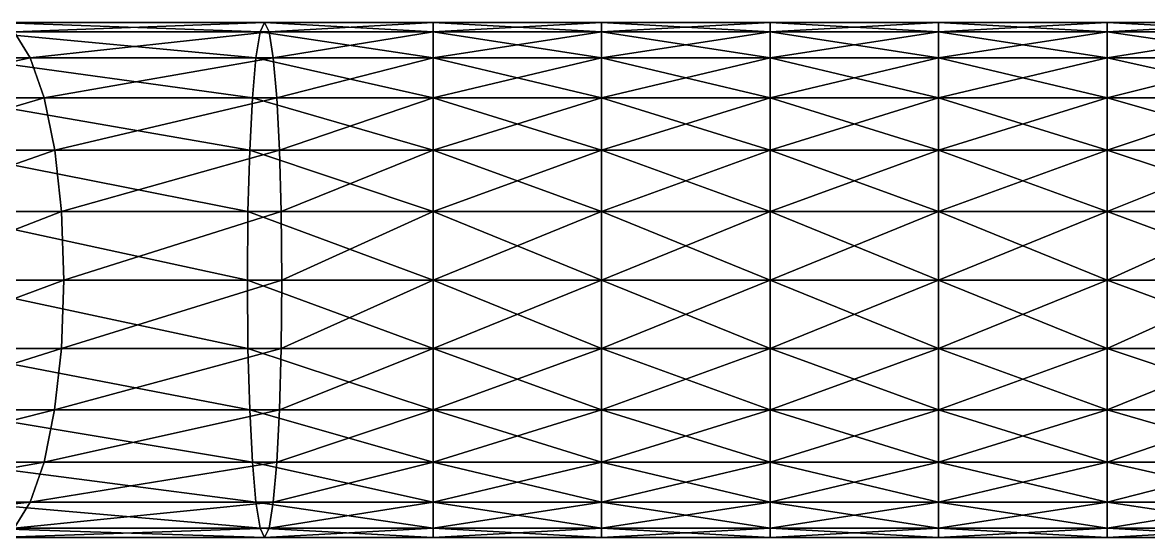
# Model space of a CAD drawing. Extents: x -41.6 to 42.5, y -37.8 to 42.9.
# Drawn here: x -35.7 to -30.14, y -36.25 to -33.7 of the extents above; entities that cross this region are included whole.
import ezdxf

# ---------------------------------------------------------------- set-up
doc = ezdxf.new("R2010")
doc.units = 0
doc.layers.add('VASSCRM', color=2, linetype='CONTINUOUS')

msp = doc.modelspace()

# ---------------------------------------------------------------- meshes
at = {"layer": 'VASSCRM', "color": 0}
mesh = msp.add_polyface(dxfattribs=at)
corners = [(-37.8743, -35.6201, 62.2207), (-37.1731, -35.3157, 62.9189), (-37.2641, -35.6201, 63.0099), (-37.7632, -35.3157, 62.1558), (-37.1409, -34.9771, 62.8867), (-37.7239, -34.9771, 62.1328), (-37.1732, -34.6384, 62.9189), (-37.7632, -34.6384, 62.1558), (-37.2641, -34.334, 63.0098), (-37.8742, -34.334, 62.2207), (-37.4051, -34.0759, 63.1509), (-38.0423, -33.7023, 63.7881), (-37.201, -33.7479, 64.8627), (-37.0302, -33.7023, 64.5703), (-38.2818, -36.2062, 64.0275), (-37.0302, -36.2518, 64.5703), (-37.201, -36.2062, 64.8627), (-38.0423, -36.2518, 63.7881), (-36.8593, -36.2062, 64.2779), (-37.8028, -36.2062, 63.5486), (-37.5875, -36.0776, 63.3333), (-36.7057, -36.0776, 64.015), (-37.4051, -35.8782, 63.1509), (-36.5755, -35.8782, 63.7922), (-36.4749, -35.6201, 63.62), (-36.41, -35.3157, 63.509), (-36.3871, -34.9771, 63.4697), (-36.4101, -34.6384, 63.509), (-36.4749, -34.334, 63.62), (-36.5755, -34.0759, 63.7922), (-37.5876, -33.8765, 63.3333), (-36.7057, -33.8765, 64.015), (-37.8028, -33.7479, 63.5486), (-36.8593, -33.7479, 64.2779), (-35.9253, -33.7479, 65.4014), (-35.836, -33.7023, 65.0747), (-37.3546, -33.8765, 65.1255), (-36.0055, -33.8765, 65.6951), (-37.4848, -34.0759, 65.3484), (-36.0735, -34.0759, 65.944), (-37.5854, -34.3339, 65.5205), (-36.1261, -34.3339, 66.1364), (-37.6503, -34.6384, 65.6315), (-36.16, -34.6384, 66.2604), (-37.6733, -34.9771, 65.6709), (-36.172, -34.9771, 66.3044), (-37.6503, -35.3157, 65.6316), (-36.16, -35.3157, 66.2604), (-37.5854, -35.6201, 65.5205), (-36.1261, -35.6201, 66.1363), (-37.4848, -35.8782, 65.3483), (-36.0735, -35.8782, 65.944), (-37.3546, -36.0776, 65.1255), (-36.0056, -36.0776, 65.6951), (-35.9253, -36.2062, 65.4014), (-35.836, -36.2518, 65.0747), (-35.7468, -36.2062, 64.748), (-35.6665, -36.0776, 64.4543), (-35.5985, -35.8782, 64.2054), (-35.6665, -33.8765, 64.4543), (-35.7468, -33.7479, 64.748)]
mesh.append_faces([[corners[k] for k in face] for face in [(0, 1, 2), (3, 4, 1), (5, 6, 4), (7, 8, 6), (9, 10, 8), (11, 12, 13), (14, 15, 16), (17, 18, 15), (19, 20, 21), (19, 21, 18), (20, 22, 23), (20, 23, 21), (22, 2, 24), (22, 24, 23), (2, 1, 25), (2, 25, 24), (1, 4, 26), (1, 26, 25), (4, 6, 27), (4, 27, 26), (6, 8, 28), (6, 28, 27), (8, 10, 29), (8, 29, 28), (10, 30, 31), (10, 31, 29), (30, 32, 33), (30, 33, 31), (32, 13, 33), (13, 12, 34), (13, 34, 35), (12, 36, 37), (12, 37, 34), (36, 38, 39), (36, 39, 37), (38, 40, 41), (38, 41, 39), (40, 42, 43), (40, 43, 41), (42, 44, 45), (42, 45, 43), (44, 46, 47), (44, 47, 45), (46, 48, 49), (46, 49, 47), (48, 50, 51), (48, 51, 49), (50, 52, 53), (50, 53, 51), (52, 16, 54), (52, 54, 53), (16, 15, 55), (16, 55, 54), (15, 18, 56), (18, 21, 57), (21, 23, 58), (29, 31, 59), (31, 33, 60), (33, 13, 35)]], dxfattribs={"color": 0})
mesh = msp.add_polyface(dxfattribs=at)
corners = [(-37.0302, -36.2518, 64.5703), (-35.7468, -36.2062, 64.748), (-35.836, -36.2518, 65.0747), (-36.8593, -36.2062, 64.2779), (-35.6665, -36.0776, 64.4543), (-36.7057, -36.0776, 64.015), (-35.5985, -35.8782, 64.2054), (-36.5755, -35.8782, 63.7922), (-36.4749, -35.6201, 63.62), (-35.546, -35.6201, 64.0131), (-36.41, -35.3157, 63.509), (-35.5121, -35.3157, 63.889), (-36.3871, -34.9771, 63.4697), (-35.5, -34.9771, 63.845), (-36.4101, -34.6384, 63.509), (-35.5121, -34.6384, 63.889), (-36.4749, -34.334, 63.62), (-35.5459, -34.334, 64.013), (-36.5755, -34.0759, 63.7922), (-35.5985, -34.0759, 64.2054), (-35.6665, -33.8765, 64.4543), (-36.7057, -33.8765, 64.015), (-35.7468, -33.7479, 64.748), (-36.8593, -33.7479, 64.2779), (-35.836, -33.7023, 65.0747), (-35.9253, -33.7479, 65.4014), (-34.5303, -33.7479, 65.5914), (-34.5077, -33.7023, 65.2535), (-36.0055, -33.8765, 65.6951), (-34.5507, -33.8765, 65.8951), (-36.0735, -34.0759, 65.944), (-34.5679, -34.0759, 66.1526), (-36.1261, -34.3339, 66.1364), (-34.5812, -34.3339, 66.3516), (-36.16, -34.6384, 66.2604), (-34.5898, -34.6384, 66.4799), (-36.172, -34.9771, 66.3044), (-34.5929, -34.9771, 66.5254), (-36.16, -35.3157, 66.2604), (-34.5898, -35.3157, 66.4799), (-36.1261, -35.6201, 66.1363), (-34.5812, -35.6201, 66.3516), (-36.0735, -35.8782, 65.944), (-34.5679, -35.8782, 66.1526), (-36.0056, -36.0776, 65.6951), (-34.5507, -36.0776, 65.8952), (-35.9253, -36.2062, 65.4014), (-34.5303, -36.2062, 65.5914), (-34.5077, -36.2518, 65.2535), (-34.485, -36.2062, 64.9156), (-34.4647, -36.0776, 64.6118), (-34.4474, -35.8782, 64.3543), (-34.4341, -35.6201, 64.1554), (-34.4255, -35.3157, 64.027), (-34.4225, -34.9771, 63.9816), (-34.4255, -34.6384, 64.0271), (-34.4341, -34.334, 64.1554), (-34.4474, -34.0759, 64.3543), (-34.4647, -33.8765, 64.6118), (-34.485, -33.7479, 64.9156)]
mesh.append_faces([[corners[k] for k in face] for face in [(0, 1, 2), (3, 4, 1), (5, 6, 4), (7, 8, 9), (7, 9, 6), (8, 10, 11), (8, 11, 9), (10, 12, 13), (10, 13, 11), (12, 14, 15), (12, 15, 13), (14, 16, 17), (14, 17, 15), (16, 18, 19), (16, 19, 17), (18, 20, 19), (21, 22, 20), (23, 24, 22), (24, 25, 26), (24, 26, 27), (25, 28, 29), (25, 29, 26), (28, 30, 31), (28, 31, 29), (30, 32, 33), (30, 33, 31), (32, 34, 35), (32, 35, 33), (34, 36, 37), (34, 37, 35), (36, 38, 39), (36, 39, 37), (38, 40, 41), (38, 41, 39), (40, 42, 43), (40, 43, 41), (42, 44, 45), (42, 45, 43), (44, 46, 47), (44, 47, 45), (46, 2, 48), (46, 48, 47), (2, 1, 49), (2, 49, 48), (1, 4, 50), (1, 50, 49), (4, 6, 51), (4, 51, 50), (6, 9, 52), (9, 11, 53), (11, 13, 54), (13, 15, 55), (15, 17, 56), (17, 19, 57), (19, 20, 58), (20, 22, 59), (20, 59, 58), (22, 24, 27), (22, 27, 59)]], dxfattribs={"color": 0})
mesh = msp.add_polyface(dxfattribs=at)
corners = [(-35.5, -34.9771, 63.845), (-34.4255, -34.6384, 64.0271), (-34.4225, -34.9771, 63.9816), (-35.5121, -34.6384, 63.889), (-34.4341, -34.334, 64.1554), (-35.5459, -34.334, 64.013), (-34.4474, -34.0759, 64.3543), (-35.5985, -34.0759, 64.2054), (-34.4647, -33.8765, 64.6118), (-34.5077, -33.7023, 65.2535), (-34.5303, -33.7479, 65.5914), (-33.6743, -33.7479, 65.5921), (-33.6743, -33.7023, 65.2535), (-34.5507, -33.8765, 65.8951), (-33.6743, -33.8765, 65.8966), (-34.5679, -34.0759, 66.1526), (-33.6743, -34.0759, 66.1546), (-34.5812, -34.3339, 66.3516), (-33.6743, -34.3339, 66.3541), (-34.5898, -34.6384, 66.4799), (-33.6743, -34.6384, 66.4826), (-34.5929, -34.9771, 66.5254), (-33.6743, -34.9771, 66.5282), (-33.6743, -34.6384, 64.0243), (-33.6743, -34.9771, 63.9787), (-33.6743, -34.334, 64.1529), (-33.6743, -34.0759, 64.3523), (-33.6743, -33.8765, 64.6104), (-34.485, -33.7479, 64.9156), (-33.6743, -33.7479, 64.9148), (-32.841, -33.7479, 65.5921), (-32.841, -33.7023, 65.2535), (-32.841, -33.8765, 65.8966), (-32.841, -34.0759, 66.1546), (-32.841, -34.3339, 66.3541), (-32.841, -34.6384, 66.4826), (-32.841, -34.9771, 66.5282), (-32.841, -35.3157, 66.4827), (-33.6743, -35.3157, 64.0243), (-32.841, -34.9771, 63.9787), (-32.841, -34.6384, 64.0243), (-32.841, -34.334, 64.1529), (-32.841, -34.0759, 64.3523), (-32.841, -33.8765, 64.6104), (-32.841, -33.7479, 64.9148), (-32.0077, -33.7479, 65.5921), (-32.0077, -33.8765, 65.8966), (-32.0077, -34.0759, 66.1546), (-32.0077, -34.3339, 66.3541), (-32.0077, -34.6384, 66.4826), (-32.0077, -34.9771, 66.5282)]
mesh.append_faces([[corners[k] for k in face] for face in [(0, 1, 2), (3, 4, 1), (5, 6, 4), (7, 8, 6), (9, 10, 11), (9, 11, 12), (10, 13, 14), (10, 14, 11), (13, 15, 16), (13, 16, 14), (15, 17, 18), (15, 18, 16), (17, 19, 20), (17, 20, 18), (19, 21, 22), (19, 22, 20), (2, 1, 23), (2, 23, 24), (1, 4, 25), (1, 25, 23), (4, 6, 26), (4, 26, 25), (6, 8, 27), (6, 27, 26), (8, 28, 29), (8, 29, 27), (28, 9, 12), (28, 12, 29), (12, 11, 30), (12, 30, 31), (11, 14, 32), (11, 32, 30), (14, 16, 33), (14, 33, 32), (16, 18, 34), (16, 34, 33), (18, 20, 35), (18, 35, 34), (20, 22, 36), (20, 36, 35), (22, 37, 36), (38, 24, 39), (24, 23, 40), (24, 40, 39), (23, 25, 41), (23, 41, 40), (25, 26, 42), (25, 42, 41), (26, 27, 43), (26, 43, 42), (27, 29, 44), (27, 44, 43), (29, 12, 31), (29, 31, 44), (31, 30, 45), (30, 32, 46), (32, 33, 47), (33, 34, 48), (34, 35, 49), (35, 36, 50)]], dxfattribs={"color": 0})
mesh = msp.add_polyface(dxfattribs=at)
corners = [(-32.841, -33.7023, 65.2535), (-32.0077, -33.7479, 65.5921), (-32.0077, -33.7023, 65.2535), (-32.841, -33.7479, 65.5921), (-32.0077, -33.8765, 65.8966), (-32.841, -33.8765, 65.8966), (-32.0077, -34.0759, 66.1546), (-32.841, -34.0759, 66.1546), (-32.0077, -34.3339, 66.3541), (-32.841, -34.3339, 66.3541), (-32.0077, -34.6384, 66.4826), (-32.841, -34.6384, 66.4826), (-32.0077, -34.9771, 66.5282), (-32.841, -34.9771, 63.9787), (-32.841, -34.6384, 64.0243), (-32.0077, -34.6384, 64.0243), (-32.841, -34.334, 64.1529), (-32.0077, -34.334, 64.1529), (-32.841, -34.0759, 64.3523), (-32.0077, -34.0759, 64.3523), (-32.841, -33.8765, 64.6104), (-32.0077, -33.8765, 64.6104), (-32.841, -33.7479, 64.9148), (-32.0077, -33.7479, 64.9148), (-31.1743, -33.7479, 65.5921), (-31.1743, -33.7023, 65.2535), (-31.1743, -33.8765, 65.8966), (-31.1743, -34.0759, 66.1546), (-31.1743, -34.3339, 66.3541), (-31.1743, -34.6384, 66.4826), (-31.1743, -34.9771, 66.5282), (-32.0077, -34.9771, 63.9787), (-31.1743, -34.6384, 64.0243), (-31.1743, -34.9771, 63.9787), (-31.1743, -34.334, 64.1529), (-31.1743, -34.0759, 64.3523), (-31.1743, -33.8765, 64.6104), (-31.1743, -33.7479, 64.9148), (-30.341, -33.7479, 65.5921), (-30.341, -33.7023, 65.2535), (-30.341, -33.8765, 65.8966), (-30.341, -34.0759, 66.1546), (-30.341, -34.3339, 66.3541), (-30.341, -34.6384, 66.4826), (-30.341, -34.9771, 66.5282), (-30.341, -34.6384, 64.0243), (-30.341, -34.334, 64.1529), (-30.341, -34.0759, 64.3523), (-30.341, -33.8765, 64.6104), (-30.341, -33.7479, 64.9148)]
mesh.append_faces([[corners[k] for k in face] for face in [(0, 1, 2), (3, 4, 1), (5, 6, 4), (7, 8, 6), (9, 10, 8), (11, 12, 10), (13, 14, 15), (14, 16, 17), (14, 17, 15), (16, 18, 19), (16, 19, 17), (18, 20, 21), (18, 21, 19), (20, 22, 23), (20, 23, 21), (22, 0, 2), (22, 2, 23), (2, 1, 24), (2, 24, 25), (1, 4, 26), (1, 26, 24), (4, 6, 27), (4, 27, 26), (6, 8, 28), (6, 28, 27), (8, 10, 29), (8, 29, 28), (10, 12, 30), (10, 30, 29), (31, 15, 32), (31, 32, 33), (15, 17, 34), (15, 34, 32), (17, 19, 35), (17, 35, 34), (19, 21, 36), (19, 36, 35), (21, 23, 37), (21, 37, 36), (23, 2, 25), (23, 25, 37), (25, 24, 38), (25, 38, 39), (24, 26, 40), (24, 40, 38), (26, 27, 41), (26, 41, 40), (27, 28, 42), (27, 42, 41), (28, 29, 43), (28, 43, 42), (29, 30, 44), (29, 44, 43), (33, 32, 45), (32, 34, 46), (34, 35, 47), (35, 36, 48), (36, 37, 49), (37, 25, 39)]], dxfattribs={"color": 0})
mesh = msp.add_polyface(dxfattribs=at)
corners = [(-31.1743, -36.0776, 64.6103), (-30.341, -35.8782, 64.3523), (-30.341, -36.0776, 64.6103), (-31.1743, -35.8782, 64.3523), (-30.341, -35.6201, 64.1529), (-31.1743, -35.6201, 64.1529), (-30.341, -35.3157, 64.0243), (-31.1743, -35.3157, 64.0243), (-30.341, -34.9771, 63.9787), (-31.1743, -34.9771, 63.9787), (-30.341, -34.6384, 64.0243), (-31.1743, -34.6384, 64.0243), (-30.341, -34.334, 64.1529), (-31.1743, -34.334, 64.1529), (-30.341, -34.0759, 64.3523), (-31.1743, -34.0759, 64.3523), (-30.341, -33.8765, 64.6104), (-31.1743, -33.8765, 64.6104), (-30.341, -33.7479, 64.9148), (-31.1743, -33.7479, 64.9148), (-30.341, -33.7023, 65.2535), (-30.341, -33.7479, 65.5921), (-29.485, -33.7479, 65.5914), (-29.5077, -33.7023, 65.2535), (-30.341, -33.8765, 65.8966), (-29.4647, -33.8765, 65.8951), (-30.341, -34.0759, 66.1546), (-29.4474, -34.0759, 66.1526), (-30.341, -34.3339, 66.3541), (-29.4341, -34.3339, 66.3516), (-30.341, -34.6384, 66.4826), (-29.4255, -34.6384, 66.4799), (-30.341, -34.9771, 66.5282), (-29.4225, -34.9771, 66.5254), (-30.341, -35.3157, 66.4827), (-29.4255, -35.3157, 66.4799), (-30.341, -35.6201, 66.354), (-29.4341, -35.6201, 66.3516), (-30.341, -35.8782, 66.1546), (-29.4474, -35.8782, 66.1526), (-30.341, -36.0776, 65.8966), (-29.4647, -36.0776, 65.8952), (-30.341, -36.2062, 65.5921), (-29.485, -36.2062, 65.5914), (-30.341, -36.2518, 65.2535), (-29.5077, -36.2518, 65.2535), (-30.341, -36.2062, 64.9148), (-29.5303, -36.2062, 64.9156), (-29.5507, -36.0776, 64.6118), (-29.5679, -35.8782, 64.3543), (-29.5812, -35.6201, 64.1554), (-29.5898, -35.3157, 64.027), (-29.5929, -34.9771, 63.9816), (-29.5898, -34.6384, 64.0271), (-29.5813, -34.334, 64.1554), (-29.5679, -34.0759, 64.3543), (-29.5507, -33.8765, 64.6118), (-29.5303, -33.7479, 64.9156), (-28.5154, -34.9771, 63.845)]
mesh.append_faces([[corners[k] for k in face] for face in [(0, 1, 2), (3, 4, 1), (5, 6, 4), (7, 8, 6), (9, 10, 8), (11, 12, 10), (13, 14, 12), (15, 16, 14), (17, 18, 16), (19, 20, 18), (20, 21, 22), (20, 22, 23), (21, 24, 25), (21, 25, 22), (24, 26, 27), (24, 27, 25), (26, 28, 29), (26, 29, 27), (28, 30, 31), (28, 31, 29), (30, 32, 33), (30, 33, 31), (32, 34, 35), (32, 35, 33), (34, 36, 37), (34, 37, 35), (36, 38, 39), (36, 39, 37), (38, 40, 41), (38, 41, 39), (40, 42, 43), (40, 43, 41), (42, 44, 45), (42, 45, 43), (44, 46, 47), (44, 47, 45), (46, 2, 48), (46, 48, 47), (2, 1, 49), (2, 49, 48), (1, 4, 50), (1, 50, 49), (4, 6, 51), (4, 51, 50), (6, 8, 52), (6, 52, 51), (8, 10, 53), (8, 53, 52), (10, 12, 54), (10, 54, 53), (12, 14, 55), (12, 55, 54), (14, 16, 56), (14, 56, 55), (16, 18, 57), (16, 57, 56), (18, 20, 23), (18, 23, 57), (51, 52, 58)]], dxfattribs={"color": 0})
mesh = msp.add_polyface(dxfattribs=at)
corners = [(-32.841, -34.9771, 66.5282), (-32.0077, -35.3157, 66.4827), (-32.0077, -34.9771, 66.5282), (-32.841, -35.3157, 66.4827), (-32.0077, -35.6201, 66.354), (-32.841, -35.6201, 66.354), (-32.0077, -35.8782, 66.1546), (-32.841, -35.8782, 66.1546), (-32.0077, -36.0776, 65.8966), (-32.841, -36.0776, 65.8966), (-32.0077, -36.2062, 65.5921), (-32.841, -36.2062, 65.5921), (-32.0077, -36.2518, 65.2535), (-32.841, -36.2518, 65.2535), (-32.0077, -36.2062, 64.9148), (-32.841, -36.2062, 64.9148), (-32.0077, -36.0776, 64.6103), (-32.841, -36.0776, 64.6103), (-32.0077, -35.8782, 64.3523), (-32.841, -35.8782, 64.3523), (-32.0077, -35.6201, 64.1529), (-32.841, -35.6201, 64.1529), (-32.841, -35.3157, 64.0243), (-32.0077, -35.3157, 64.0243), (-32.841, -34.9771, 63.9787), (-32.0077, -34.9771, 63.9787), (-32.0077, -34.6384, 64.0243), (-31.1743, -35.3157, 66.4827), (-31.1743, -34.9771, 66.5282), (-31.1743, -35.6201, 66.354), (-31.1743, -35.8782, 66.1546), (-31.1743, -36.0776, 65.8966), (-31.1743, -36.2062, 65.5921), (-31.1743, -36.2518, 65.2535), (-31.1743, -36.2062, 64.9148), (-31.1743, -36.0776, 64.6103), (-31.1743, -35.8782, 64.3523), (-31.1743, -35.6201, 64.1529), (-31.1743, -35.3157, 64.0243), (-31.1743, -34.9771, 63.9787), (-30.341, -35.3157, 66.4827), (-30.341, -34.9771, 66.5282), (-30.341, -35.6201, 66.354), (-30.341, -35.8782, 66.1546), (-30.341, -36.0776, 65.8966), (-30.341, -36.2062, 65.5921), (-30.341, -36.2518, 65.2535), (-30.341, -36.2062, 64.9148), (-30.341, -36.0776, 64.6103), (-30.341, -35.8782, 64.3523), (-30.341, -35.6201, 64.1529), (-30.341, -35.3157, 64.0243), (-30.341, -34.9771, 63.9787)]
mesh.append_faces([[corners[k] for k in face] for face in [(0, 1, 2), (3, 4, 1), (5, 6, 4), (7, 8, 6), (9, 10, 8), (11, 12, 10), (13, 14, 12), (15, 16, 14), (17, 18, 16), (19, 20, 18), (21, 22, 23), (21, 23, 20), (22, 24, 25), (22, 25, 23), (24, 26, 25), (2, 1, 27), (2, 27, 28), (1, 4, 29), (1, 29, 27), (4, 6, 30), (4, 30, 29), (6, 8, 31), (6, 31, 30), (8, 10, 32), (8, 32, 31), (10, 12, 33), (10, 33, 32), (12, 14, 34), (12, 34, 33), (14, 16, 35), (14, 35, 34), (16, 18, 36), (16, 36, 35), (18, 20, 37), (18, 37, 36), (20, 23, 38), (20, 38, 37), (23, 25, 39), (23, 39, 38), (28, 27, 40), (28, 40, 41), (27, 29, 42), (27, 42, 40), (29, 30, 43), (29, 43, 42), (30, 31, 44), (30, 44, 43), (31, 32, 45), (31, 45, 44), (32, 33, 46), (32, 46, 45), (33, 34, 47), (33, 47, 46), (34, 35, 48), (34, 48, 47), (35, 36, 49), (36, 37, 50), (37, 38, 51), (38, 39, 52)]], dxfattribs={"color": 0})
mesh = msp.add_polyface(dxfattribs=at)
corners = [(-35.5985, -35.8782, 64.2054), (-34.4341, -35.6201, 64.1554), (-34.4474, -35.8782, 64.3543), (-35.546, -35.6201, 64.0131), (-34.4255, -35.3157, 64.027), (-35.5121, -35.3157, 63.889), (-34.4225, -34.9771, 63.9816), (-34.5929, -34.9771, 66.5254), (-34.5898, -35.3157, 66.4799), (-33.6743, -35.3157, 66.4827), (-33.6743, -34.9771, 66.5282), (-34.5812, -35.6201, 66.3516), (-33.6743, -35.6201, 66.354), (-34.5679, -35.8782, 66.1526), (-33.6743, -35.8782, 66.1546), (-34.5507, -36.0776, 65.8952), (-33.6743, -36.0776, 65.8966), (-34.5303, -36.2062, 65.5914), (-33.6743, -36.2062, 65.5921), (-34.5077, -36.2518, 65.2535), (-33.6743, -36.2518, 65.2535), (-34.485, -36.2062, 64.9156), (-33.6743, -36.2062, 64.9148), (-34.4647, -36.0776, 64.6118), (-33.6743, -36.0776, 64.6103), (-33.6743, -35.8782, 64.3523), (-33.6743, -35.6201, 64.1529), (-33.6743, -35.3157, 64.0243), (-33.6743, -34.9771, 63.9787), (-32.841, -35.3157, 66.4827), (-32.841, -35.6201, 66.354), (-32.841, -35.8782, 66.1546), (-32.841, -36.0776, 65.8966), (-32.841, -36.2062, 65.5921), (-32.841, -36.2518, 65.2535), (-32.841, -36.2062, 64.9148), (-32.841, -36.0776, 64.6103), (-32.841, -35.8782, 64.3523), (-32.841, -35.6201, 64.1529), (-32.841, -35.3157, 64.0243), (-32.841, -34.9771, 63.9787), (-32.841, -34.9771, 66.5282), (-32.0077, -35.3157, 66.4827), (-32.0077, -35.6201, 66.354), (-32.0077, -35.8782, 66.1546), (-32.0077, -36.0776, 65.8966), (-32.0077, -36.2062, 65.5921), (-32.0077, -36.2518, 65.2535), (-32.0077, -36.2062, 64.9148), (-32.0077, -36.0776, 64.6103), (-32.0077, -35.8782, 64.3523), (-32.0077, -35.6201, 64.1529)]
mesh.append_faces([[corners[k] for k in face] for face in [(0, 1, 2), (3, 4, 1), (5, 6, 4), (7, 8, 9), (7, 9, 10), (8, 11, 12), (8, 12, 9), (11, 13, 14), (11, 14, 12), (13, 15, 16), (13, 16, 14), (15, 17, 18), (15, 18, 16), (17, 19, 20), (17, 20, 18), (19, 21, 22), (19, 22, 20), (21, 23, 24), (21, 24, 22), (23, 2, 25), (23, 25, 24), (2, 1, 26), (2, 26, 25), (1, 4, 27), (1, 27, 26), (4, 6, 28), (4, 28, 27), (10, 9, 29), (9, 12, 30), (9, 30, 29), (12, 14, 31), (12, 31, 30), (14, 16, 32), (14, 32, 31), (16, 18, 33), (16, 33, 32), (18, 20, 34), (18, 34, 33), (20, 22, 35), (20, 35, 34), (22, 24, 36), (22, 36, 35), (24, 25, 37), (24, 37, 36), (25, 26, 38), (25, 38, 37), (26, 27, 39), (26, 39, 38), (27, 40, 39), (41, 29, 42), (29, 30, 43), (30, 31, 44), (31, 32, 45), (32, 33, 46), (33, 34, 47), (34, 35, 48), (35, 36, 49), (36, 37, 50), (37, 38, 51)]], dxfattribs={"color": 0})

doc.saveas('drawing.dxf')
